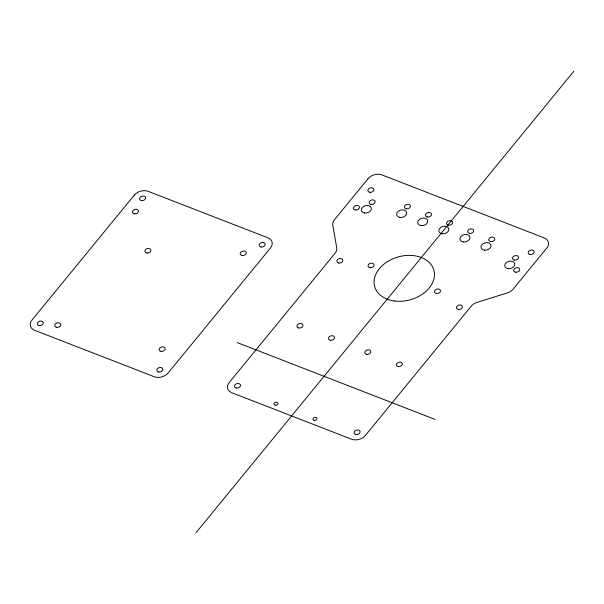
<?xml version="1.0" encoding="UTF-8"?>
<svg xmlns="http://www.w3.org/2000/svg" width="604" height="604" viewBox="0 0 604 604"><rect width="100%" height="100%" fill="white"/><g stroke="black" fill="none" stroke-linecap="round" stroke-linejoin="round"><path stroke-width="0.91" d="M196.006 532.736L573.8 71.264M237.289 342.611L435.099 419.433M134.299 195.092L31.959 320.097A10.238 7.422 -15.4 0 0 34.579 330.267L154.148 376.7A10.238 7.422 -15.4 0 0 168.138 372.985L270.479 247.972A10.238 7.422 -15.4 0 0 267.859 237.802L148.29 191.37A10.238 7.422 -15.4 0 0 134.299 195.092M368.085 178.663L334.457 219.743A10.238 7.422 -15.4 0 0 332.774 225.186L336.745 247.814A10.238 7.422 -15.4 0 1 335.069 253.257L229.21 382.558A10.238 7.422 -15.4 0 0 231.83 392.728L351.4 439.168A10.238 7.422 -15.4 0 0 365.39 435.446L471.248 306.137A10.238 7.422 -15.4 0 1 477.13 302.34L507.262 292.948A10.238 7.422 -15.4 0 0 513.136 289.142L546.771 248.063A10.238 7.422 -15.4 0 0 544.159 237.893L382.075 174.949A10.238 7.422 -15.4 0 0 368.085 178.663M236.511 388.047A3.073 2.227 -15.4 0 0 240.483 384.997A3.073 2.227 -15.4 0 0 235.552 384.31A3.073 2.227 -15.4 0 0 236.511 388.047M356.081 434.487A3.073 2.227 -15.4 0 0 360.052 431.43A3.073 2.227 -15.4 0 0 355.122 430.75A3.073 2.227 -15.4 0 0 356.081 434.487M458.421 309.474A3.073 2.227 -15.4 0 0 462.392 306.424A3.073 2.227 -15.4 0 0 457.462 305.745A3.073 2.227 -15.4 0 0 458.421 309.474M338.852 263.042A3.073 2.227 -15.4 0 0 342.823 259.992A3.073 2.227 -15.4 0 0 337.893 259.305A3.073 2.227 -15.4 0 0 338.852 263.042M406.409 208.818A3.073 2.227 -15.4 0 0 410.38 205.76A3.073 2.227 -15.4 0 0 405.45 205.081A3.073 2.227 -15.4 0 0 406.409 208.818M427.496 217.01A3.073 2.227 -15.4 0 0 431.467 213.952A3.073 2.227 -15.4 0 0 426.537 213.272A3.073 2.227 -15.4 0 0 427.496 217.01M448.591 225.194A3.073 2.227 -15.4 0 0 452.562 222.144A3.073 2.227 -15.4 0 0 447.632 221.457A3.073 2.227 -15.4 0 0 448.591 225.194M469.678 233.386A3.073 2.227 -15.4 0 0 473.649 230.335A3.073 2.227 -15.4 0 0 468.719 229.648A3.073 2.227 -15.4 0 0 469.678 233.386M490.773 241.577A3.073 2.227 -15.4 0 0 494.744 238.527A3.073 2.227 -15.4 0 0 489.806 237.84A3.073 2.227 -15.4 0 0 490.773 241.577M514.525 260.105A3.073 2.227 -15.4 0 0 518.489 257.047A3.073 2.227 -15.4 0 0 513.559 256.368A3.073 2.227 -15.4 0 0 514.525 260.105M530.176 254.556A3.073 2.227 -15.4 0 0 534.147 251.506A3.073 2.227 -15.4 0 0 529.217 250.819A3.073 2.227 -15.4 0 0 530.176 254.556M515.74 272.2A3.073 2.227 -15.4 0 0 519.704 269.142A3.073 2.227 -15.4 0 0 514.774 268.463A3.073 2.227 -15.4 0 0 515.74 272.2M508.077 268.667A5.119 3.715 -15.4 0 0 514.691 263.578A5.119 3.715 -15.4 0 0 506.477 262.438A5.119 3.715 -15.4 0 0 508.077 268.667M484.332 250.177A5.119 3.715 -15.4 0 0 490.954 245.096A5.119 3.715 -15.4 0 0 482.732 243.956A5.119 3.715 -15.4 0 0 484.332 250.177M463.245 241.985A5.119 3.715 -15.4 0 0 469.859 236.904A5.119 3.715 -15.4 0 0 461.645 235.764A5.119 3.715 -15.4 0 0 463.245 241.985M442.158 233.801A5.119 3.715 -15.4 0 0 448.772 228.712A5.119 3.715 -15.4 0 0 440.55 227.572A5.119 3.715 -15.4 0 0 442.158 233.801M421.064 225.609A5.119 3.715 -15.4 0 0 427.685 220.52A5.119 3.715 -15.4 0 0 419.463 219.38A5.119 3.715 -15.4 0 0 421.064 225.609M399.976 217.417A5.119 3.715 -15.4 0 0 406.59 212.329A5.119 3.715 -15.4 0 0 398.368 211.189A5.119 3.715 -15.4 0 0 399.976 217.417M364.673 213.008A5.119 3.715 -15.4 0 0 371.286 207.919A5.119 3.715 -15.4 0 0 363.064 206.779A5.119 3.715 -15.4 0 0 364.673 213.008M371.105 204.401A3.073 2.227 -15.4 0 0 375.076 201.351A3.073 2.227 -15.4 0 0 370.146 200.671A3.073 2.227 -15.4 0 0 371.105 204.401M369.89 192.306A3.073 2.227 -15.4 0 0 373.861 189.256A3.073 2.227 -15.4 0 0 368.931 188.569A3.073 2.227 -15.4 0 0 369.89 192.306M355.446 209.95A3.073 2.227 -15.4 0 0 359.418 206.893A3.073 2.227 -15.4 0 0 354.488 206.213A3.073 2.227 -15.4 0 0 355.446 209.95M370.048 267.708A3.073 2.227 -15.4 0 0 374.019 264.658A3.073 2.227 -15.4 0 0 369.089 263.971A3.073 2.227 -15.4 0 0 370.048 267.708M436.481 293.506A3.073 2.227 -15.4 0 0 440.452 290.456A3.073 2.227 -15.4 0 0 435.514 289.769A3.073 2.227 -15.4 0 0 436.481 293.506M394.238 300.973A30.706 22.273 -15.4 0 0 433.944 270.456A30.706 22.273 -15.4 0 0 384.62 263.608A30.706 22.273 -15.4 0 0 394.238 300.973M366.809 354.374A3.073 2.227 -15.4 0 0 370.781 351.324A3.073 2.227 -15.4 0 0 365.85 350.637A3.073 2.227 -15.4 0 0 366.809 354.374M398.368 366.628A3.073 2.227 -15.4 0 0 402.332 363.578A3.073 2.227 -15.4 0 0 397.402 362.891A3.073 2.227 -15.4 0 0 398.368 366.628M298.935 328.01A3.073 2.227 -15.4 0 0 302.906 324.96A3.073 2.227 -15.4 0 0 297.968 324.28A3.073 2.227 -15.4 0 0 298.935 328.01M330.486 340.271A3.073 2.227 -15.4 0 0 334.457 337.213A3.073 2.227 -15.4 0 0 329.52 336.534A3.073 2.227 -15.4 0 0 330.486 340.271M39.26 325.586A3.073 2.227 -15.4 0 0 43.231 322.536A3.073 2.227 -15.4 0 0 38.301 321.849A3.073 2.227 -15.4 0 0 39.26 325.586M158.829 372.019A3.073 2.227 -15.4 0 0 162.801 368.969A3.073 2.227 -15.4 0 0 157.87 368.281A3.073 2.227 -15.4 0 0 158.829 372.019M261.17 247.013A3.073 2.227 -15.4 0 0 265.141 243.963A3.073 2.227 -15.4 0 0 260.211 243.276A3.073 2.227 -15.4 0 0 261.17 247.013M141.6 200.581A3.073 2.227 -15.4 0 0 145.572 197.523A3.073 2.227 -15.4 0 0 140.641 196.844A3.073 2.227 -15.4 0 0 141.6 200.581M134.428 213.786A3.073 2.227 -15.4 0 0 138.399 210.736A3.073 2.227 -15.4 0 0 133.461 210.049A3.073 2.227 -15.4 0 0 134.428 213.786M242.227 255.552A3.073 2.227 -15.4 0 0 246.198 252.502A3.073 2.227 -15.4 0 0 241.26 251.815A3.073 2.227 -15.4 0 0 242.227 255.552M146.893 252.985A3.073 2.227 -15.4 0 0 150.864 249.935A3.073 2.227 -15.4 0 0 145.934 249.248A3.073 2.227 -15.4 0 0 146.893 252.985M56.776 327.345A3.073 2.227 -15.4 0 0 60.747 324.295A3.073 2.227 -15.4 0 0 55.81 323.608A3.073 2.227 -15.4 0 0 56.776 327.345M161.132 351.392A3.073 2.227 -15.4 0 0 165.103 348.334A3.073 2.227 -15.4 0 0 160.166 347.655A3.073 2.227 -15.4 0 0 161.132 351.392M314.269 420.376A2.046 1.487 -15.4 0 0 316.919 418.346A2.046 1.487 -15.4 0 0 313.635 417.885A2.046 1.487 -15.4 0 0 314.269 420.376M275.243 405.224A2.046 1.487 -15.4 0 0 277.893 403.185A2.046 1.487 -15.4 0 0 274.609 402.732A2.046 1.487 -15.4 0 0 275.243 405.224"/></g></svg>
